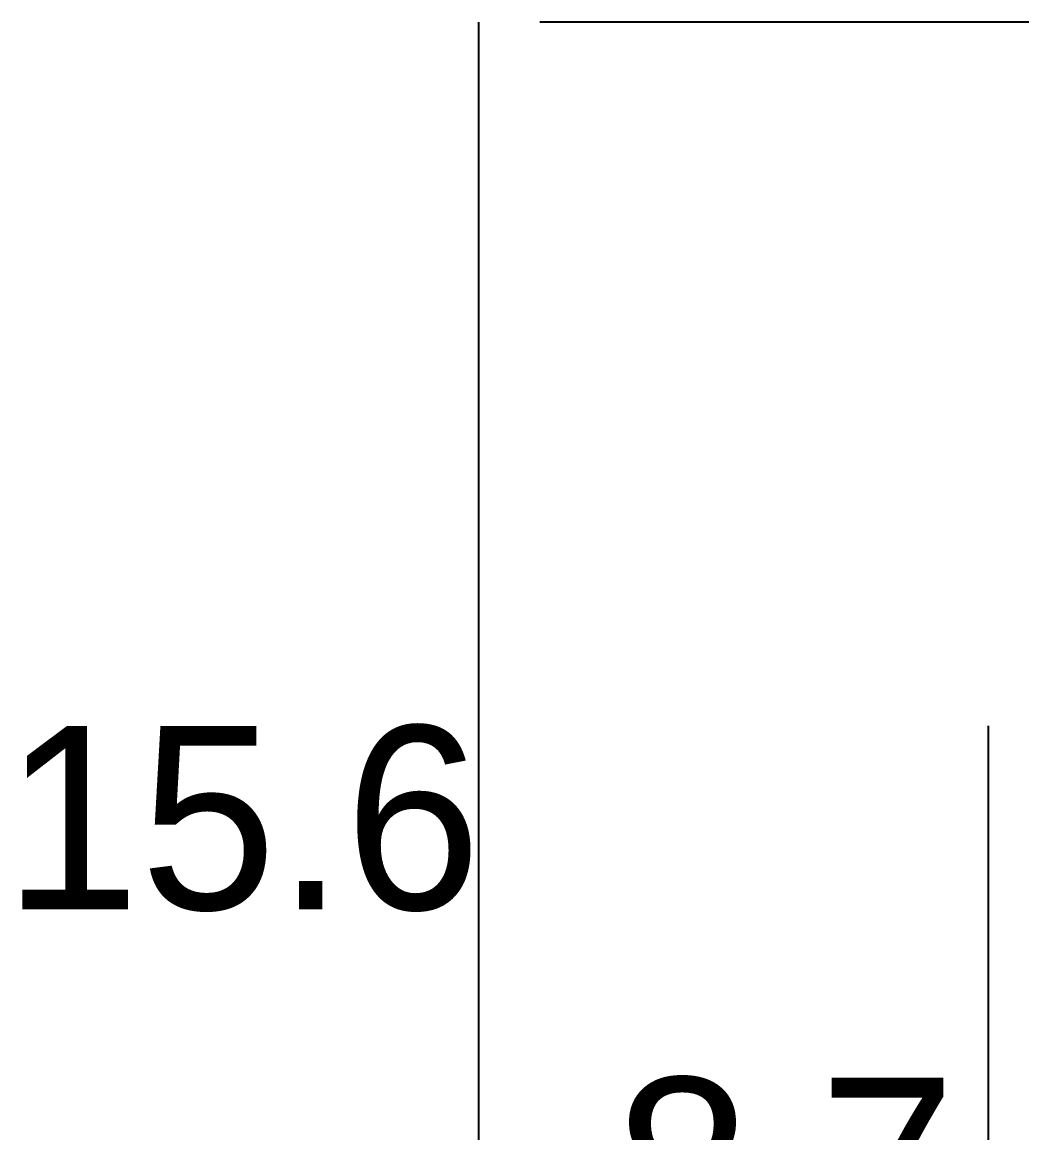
# Model space of a CAD drawing. Header units: metres. Extents: x 0 to 420, y 0 to 297.
# Drawn here: x 146.02 to 155.83, y 84.21 to 95.1 of the extents above; entities that cross this region are included whole.
import ezdxf

# ---------------------------------------------------------------- set-up
doc = ezdxf.new("R2010")
doc.units = ezdxf.units.M
doc.header["$LTSCALE"] = 0.5
doc.layers.add('DIMENSIONS', color=2, linetype='Continuous')

msp = doc.modelspace()

# ---------------------------------------------------------------- linework, layer by layer
at = {"layer": 'DIMENSIONS', "color": 2}
for p, q in [((150.5, 79.5), (150.5, 95.1)), ((170.5, 95.1), (151.1, 95.1)), ((155.5, 79.5), (155.5, 88.2))]:
    msp.add_line(p, q, dxfattribs=at)

# ---------------------------------------------------------------- texts
at = {"layer": 'DIMENSIONS', "color": 7}
for s, p in [('15.6', (145.84, 86.4)), ('8.7', (151.83, 82.95))]:
    msp.add_text(s, height=1.8, dxfattribs=at).set_placement(p)

doc.saveas('drawing.dxf')
